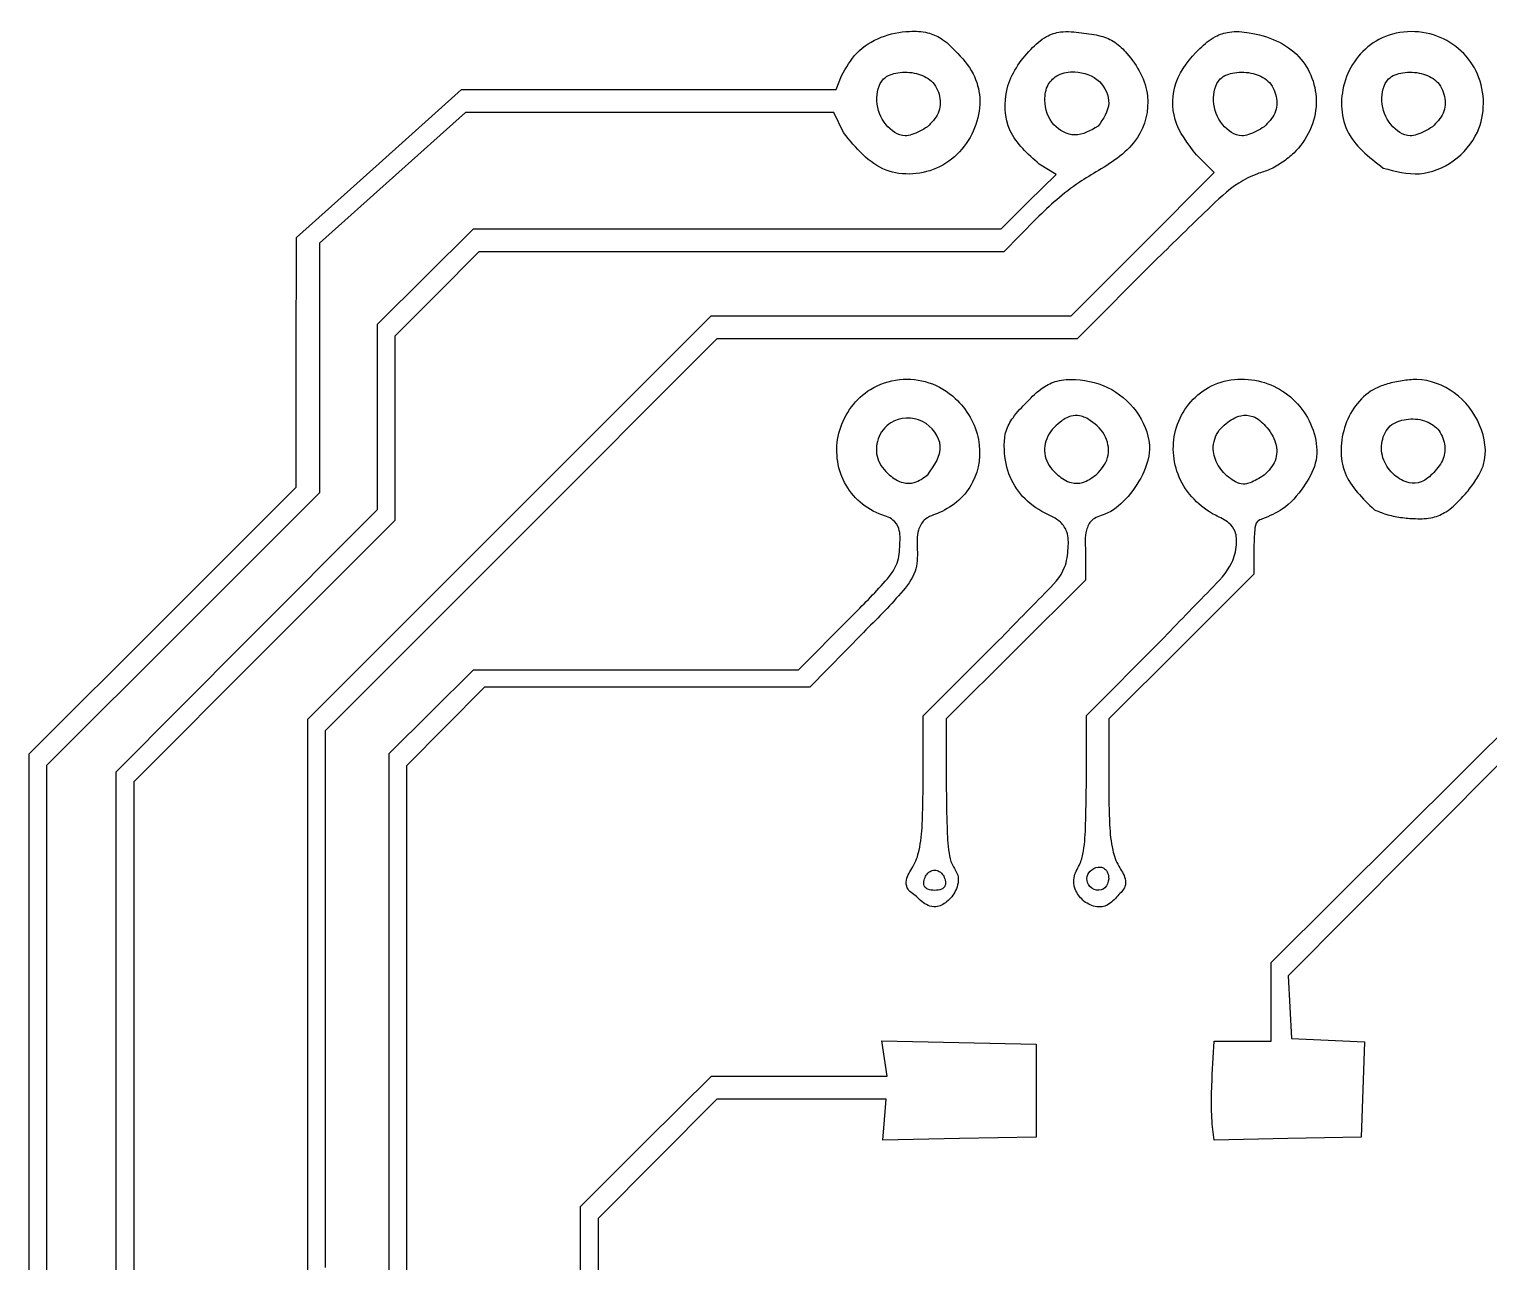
# Model space of a CAD drawing. Extents: x 2 to 350, y 4 to 373.
# Drawn here: x 173 to 261.7, y 295.1 to 370 of the extents above; entities that cross this region are included whole.
import ezdxf

# ---------------------------------------------------------------- set-up
doc = ezdxf.new("R2010")
doc.units = 0
doc.layers.get('0').update_dxf_attribs({"linetype": 'CONTINUOUS'})

msp = doc.modelspace()

# ---------------------------------------------------------------- linework, layer by layer
at = {"color": 7}
for p, q in [((222.071552, 366.315848), (222.385242, 367.140878)), ((194.280803, 361.810719), (199.299923, 366.301423)), ((199.299923, 366.301423), (210.685737, 366.308636)), ((210.685737, 366.308636), (222.071552, 366.315848)), ((199.530428, 364.904737), (195.098128, 360.935987)), ((210.726906, 364.904737), (199.530428, 364.904737)), ((221.923412, 364.904737), (210.726906, 364.904737)), ((222.503987, 363.687282), (221.923412, 364.904737)), ((227.620076, 364.042796), (227.620076, 364.042796)), ((237.989547, 364.077469), (237.989547, 364.077469)), ((248.081205, 364.042796), (248.081205, 364.042796)), ((258.311743, 364.042796), (258.311743, 364.042796)), ((245.040587, 361.266789), (243.972358, 362.335004)), ((189.261684, 357.320015), (194.280803, 361.810719)), ((233.760473, 359.500378), (235.436873, 361.151575)), ((235.436873, 361.151575), (234.407088, 361.777833)), ((240.696393, 356.912152), (245.040587, 361.266789)), ((255.310389, 361.535379), (255.310389, 361.535379)), ((195.098128, 360.935987), (190.665828, 356.967237)), ((232.084073, 357.849181), (233.760473, 359.500378)), ((234.234315, 358.466543), (232.254809, 356.43807)), ((197.102479, 354.946553), (200.020251, 357.849181)), ((200.020251, 357.849181), (216.052175, 357.849181)), ((216.052175, 357.849181), (232.084073, 357.849181)), ((189.253746, 349.732417), (189.261684, 357.320015)), ((190.665828, 356.967237), (190.66133, 349.379699)), ((236.352226, 352.557514), (240.696393, 356.912152)), ((200.340635, 356.43807), (197.791824, 353.872136)), ((216.297735, 356.43807), (200.340635, 356.43807)), ((232.254809, 356.43807), (216.297735, 356.43807)), ((241.604311, 356.056253), (236.703857, 351.146404)), ((194.18468, 352.043926), (197.102479, 354.946553)), ((197.791824, 353.872136), (195.243013, 351.306201)), ((202.212244, 340.300376), (214.473142, 352.557514)), ((214.473142, 352.557514), (225.412684, 352.557514)), ((225.412684, 352.557514), (236.352226, 352.557514)), ((194.18468, 346.409264), (194.18468, 352.043926)), ((195.243013, 351.306201), (195.243013, 345.70742)), ((214.818291, 351.146404), (202.913999, 339.238235)), ((225.761087, 351.146404), (214.818291, 351.146404)), ((236.703857, 351.146404), (225.761087, 351.146404)), ((189.245809, 342.144818), (189.253746, 349.732417)), ((190.66133, 349.379699), (190.656832, 341.792163)), ((194.18468, 340.774602), (194.18468, 346.409264)), ((195.243013, 345.70742), (195.243013, 340.108641)), ((227.63992, 342.89002), (227.63992, 342.890015)), ((237.870458, 342.89002), (237.870458, 342.890015)), ((248.081205, 342.876129), (248.081205, 342.876129)), ((258.390244, 343.032514), (258.390244, 343.032514)), ((181.131911, 334.036681), (189.245809, 342.144818)), ((190.656832, 341.792163), (182.366536, 333.507514)), ((186.24718, 332.809644), (194.18468, 340.774602)), ((254.778708, 340.762527), (254.778708, 340.762526)), ((195.243013, 340.108641), (187.305513, 332.168103)), ((189.951347, 328.043238), (202.212244, 340.300376)), ((202.913999, 339.238235), (191.00968, 327.33007)), ((237.223578, 338.281825), (237.223578, 336.495099)), ((247.454142, 338.529303), (247.454142, 336.848318)), ((237.223578, 336.495099), (232.990244, 332.272793)), ((247.454142, 336.848318), (243.044411, 332.449181)), ((173.018013, 325.928545), (181.131911, 334.036681)), ((219.775789, 331.03807), (222.855248, 334.131854)), ((182.366536, 333.507514), (174.076267, 325.222867)), ((178.30968, 324.84468), (186.24718, 332.809644)), ((223.729828, 333.313696), (220.466642, 329.982163)), ((237.272235, 328.254328), (241.834022, 332.839764)), ((187.305513, 332.168103), (179.368013, 324.227566)), ((227.345809, 328.232347), (231.755513, 332.632481)), ((232.990244, 332.272793), (228.756911, 328.050488)), ((243.044411, 332.449181), (238.63468, 328.050046)), ((197.456174, 328.489262), (200.022103, 331.03807)), ((200.022103, 331.03807), (209.898946, 331.03807)), ((209.898946, 331.03807), (219.775789, 331.03807)), ((200.69216, 329.980047), (198.320356, 327.589944)), ((210.579401, 329.981105), (200.69216, 329.980047)), ((220.466642, 329.982163), (210.579401, 329.981105)), ((194.890244, 325.940452), (197.456174, 328.489262)), ((237.272235, 323.955532), (237.272235, 328.254328)), ((256.379702, 321.082466), (264.246955, 328.921404)), ((189.951347, 295.40205), (189.951347, 328.043238)), ((198.320356, 327.589944), (195.948578, 325.199841)), ((227.345809, 324.195742), (227.345809, 328.232347)), ((228.756911, 328.050488), (228.756911, 323.744267)), ((238.63468, 328.050046), (238.63468, 324.104593)), ((264.542151, 327.510293), (257.036319, 319.974791)), ((191.00968, 327.33007), (191.00968, 294.707022)), ((173.018013, 287.726313), (173.018013, 325.928545)), ((194.890244, 294.173833), (194.890244, 325.940452)), ((174.076267, 325.222867), (174.076267, 287.373563)), ((178.30968, 287.18447), (178.30968, 324.84468)), ((195.948578, 325.199841), (195.948578, 293.450417)), ((179.368013, 324.227566), (179.368013, 286.875913)), ((248.512449, 313.243547), (256.379702, 321.082466)), ((257.036319, 319.974791), (249.530486, 312.439288)), ((228.68976, 318.249877), (228.68976, 318.249877)), ((238.63468, 318.33807), (238.63468, 318.33807)), ((226.943907, 317.260901), (226.943907, 317.260901)), ((237.135392, 316.955218), (237.135392, 316.955218)), ((248.512449, 310.851918), (248.512449, 313.243547)), ((249.530486, 312.439288), (249.638833, 310.537984)), ((248.512449, 308.460293), (248.512449, 310.851918)), ((249.638833, 310.537984), (249.747154, 308.636681)), ((224.99914, 307.412358), (224.830706, 308.48109)), ((224.830706, 308.48109), (229.527854, 308.382498)), ((229.527854, 308.382498), (234.224976, 308.283904)), ((234.224976, 308.283904), (234.224976, 305.461681)), ((244.927821, 306.43182), (245.047333, 308.460293)), ((245.047333, 308.460293), (246.779904, 308.460293)), ((246.779904, 308.460293), (248.512449, 308.460293)), ((249.747154, 308.636681), (251.966002, 308.531289)), ((251.966002, 308.531289), (254.184878, 308.4259)), ((254.184878, 308.4259), (254.082669, 305.532679)), ((225.167574, 306.343627), (224.99914, 307.412358)), ((210.506191, 302.380629), (214.480444, 306.343627)), ((214.480444, 306.343627), (219.824022, 306.343627)), ((219.824022, 306.343627), (225.167574, 306.343627)), ((234.224976, 305.461681), (234.224976, 302.63946)), ((254.082669, 305.532679), (253.980487, 302.63946)), ((214.809586, 304.932514), (211.199902, 301.310522)), ((219.955097, 304.932514), (214.809586, 304.932514)), ((225.100608, 304.932514), (219.955097, 304.932514)), ((225.002579, 303.687649), (225.100608, 304.932514)), ((224.904551, 302.44279), (225.002579, 303.687649)), ((245.033522, 302.442356), (244.920942, 303.422852)), ((229.564763, 302.541122), (224.904551, 302.44279)), ((234.224976, 302.63946), (229.564763, 302.541122)), ((249.507018, 302.540908), (245.033522, 302.442356)), ((253.980487, 302.63946), (249.507018, 302.540908)), ((206.531911, 298.417634), (210.506191, 302.380629)), ((211.199902, 301.310522), (207.590244, 297.688524)), ((206.531911, 280.060469), (206.531911, 298.417634)), ((207.590244, 297.688524), (207.590244, 279.343136)), ((189.951347, 262.76086), (189.951347, 295.40205))]:
    msp.add_line(p, q, dxfattribs=at)
for points, knots in [([(255.310389, 361.535379), (254.433822, 362.211902), (252.708034, 363.543841), (252.663898, 367.076263), (254.907854, 369.840002), (258.716349, 370.041553), (261.535099, 367.414331), (261.516897, 363.940581), (259.712136, 361.84964), (257.511495, 360.940338), (256.049554, 361.335555), (255.310389, 361.535379)], [0, 0, 0, 0, 3.169405, 6.239933, 9.427177, 12.95773, 16.350947, 19.858231, 22.142278, 24.334346, 26.576122, 26.576122, 26.576122, 26.576122]), ([(222.385242, 367.140878), (222.663999, 367.630866), (223.236379, 368.636971), (224.769092, 369.587602), (226.298485, 369.88629), (227.564515, 369.833007), (228.546336, 369.416335), (229.460866, 368.523807), (230.449514, 367.407167), (230.908991, 365.770915), (230.562192, 363.573071), (228.644525, 361.200431), (224.76901, 360.93506), (223.273146, 362.75268), (222.503987, 363.687282)], [0, 0, 0, 0, 1.670213, 3.429495, 5.193933, 6.291858, 7.18119, 8.32003, 10.095761, 11.591059, 13.24271, 16.633257, 19.893191, 23.34357, 23.34357, 23.34357, 23.34357]), ([(234.407088, 361.777833), (233.710981, 362.388818), (232.352273, 363.58138), (232.184339, 366.541772), (233.488581, 368.409556), (234.712727, 369.530824), (235.826148, 369.902791), (236.955434, 369.747484), (238.081159, 369.640403), (239.058252, 369.20816), (240.20082, 368.072648), (241.338663, 366.058407), (240.568084, 363.009306), (238.498712, 361.659486), (236.725053, 360.629306), (235.466189, 359.633977), (234.642888, 358.853743), (234.234315, 358.466543)], [0, 0, 0, 0, 2.685232, 5.241214, 8.022281, 9.266545, 10.164947, 11.435446, 12.633239, 13.554208, 14.564652, 17.438989, 20.032835, 23.125827, 24.50873, 26.223655, 27.913126, 27.913126, 27.913126, 27.913126]), ([(243.972358, 362.335004), (243.437608, 363.00952), (242.422867, 364.289482), (242.520691, 366.935492), (243.825124, 368.524338), (244.988291, 369.541843), (246.064223, 369.881383), (247.885461, 369.732669), (250.445529, 368.724014), (251.696017, 365.347862), (250.536149, 362.921982), (249.198539, 361.872763), (248.460455, 361.418774), (247.504128, 361.161374), (246.151621, 360.467281), (244.213477, 358.609438), (242.615314, 357.045565), (241.604311, 356.056253)], [0, 0, 0, 0, 2.514708, 4.771912, 7.27914, 8.474861, 9.361883, 10.570841, 13.923284, 16.94653, 20.256579, 21.139132, 22.053622, 22.826889, 24.095437, 26.565177, 30.817716, 30.817716, 30.817716, 30.817716]), ([(227.620076, 364.042796), (227.873436, 364.298697), (228.373712, 364.803988), (228.438568, 365.921026), (227.94291, 366.903403), (226.91122, 367.352044), (225.883462, 367.407967), (224.688747, 367.001478), (224.411118, 365.510736), (224.909409, 364.169106), (225.947575, 363.388571), (226.704353, 363.570825), (227.160121, 363.755651), (227.464629, 363.945752), (227.620076, 364.042796)], [0, 0, 0, 0, 1.048074, 2.069488, 3.125206, 4.145157, 5.264982, 6.216569, 7.610956, 9.157217, 10.506566, 10.909424, 11.435161, 11.98342, 11.98342, 11.98342, 11.98342]), ([(237.989547, 364.077469), (238.299875, 364.525831), (238.90047, 365.393569), (238.154067, 367.015087), (236.764665, 367.465176), (235.581195, 367.299124), (234.840721, 366.611655), (234.664141, 365.442398), (235.080971, 364.088379), (236.62799, 363.287903), (237.524159, 363.807591), (237.989547, 364.077469)], [0, 0, 0, 0, 1.534729, 2.970236, 4.577954, 5.596759, 6.431854, 7.403512, 8.991088, 10.398235, 11.918422, 11.918422, 11.918422, 11.918422]), ([(248.081205, 364.042796), (248.334559, 364.298698), (248.834826, 364.803993), (248.899692, 365.921023), (248.404037, 366.903412), (247.372332, 367.35204), (246.344568, 367.407968), (245.149849, 367.00148), (244.872226, 365.510731), (245.370533, 364.169109), (246.408697, 363.388568), (247.165469, 363.570827), (247.621235, 363.755654), (247.925751, 363.945753), (248.081205, 364.042796)], [0, 0, 0, 0, 1.048067, 2.069482, 3.125197, 4.145165, 5.264996, 6.216584, 7.610969, 9.157235, 10.506589, 10.909431, 11.435167, 11.983441, 11.983441, 11.983441, 11.983441]), ([(258.311743, 364.042796), (258.565103, 364.298697), (259.065378, 364.803988), (259.130235, 365.921026), (258.634577, 366.903403), (257.602887, 367.352044), (256.575128, 367.407967), (255.380414, 367.001478), (255.102784, 365.510736), (255.601076, 364.169106), (256.639242, 363.388571), (257.396019, 363.570825), (257.851787, 363.755651), (258.156296, 363.945752), (258.311743, 364.042796)], [0, 0, 0, 0, 1.048074, 2.069488, 3.125206, 4.145157, 5.264982, 6.216569, 7.610956, 9.157217, 10.506566, 10.909424, 11.435161, 11.98342, 11.98342, 11.98342, 11.98342]), ([(222.855248, 334.131854), (223.546808, 334.828583), (224.588098, 335.877655), (225.863584, 337.362613), (225.930573, 338.595135), (225.986928, 339.525624), (225.495708, 340.288164), (223.952624, 340.651386), (222.134117, 342.443963), (221.918084, 345.731767), (223.666827, 348.072475), (225.874577, 348.805905), (227.768952, 348.612456), (229.677176, 347.447499), (231.01053, 345.183867), (230.633803, 342.250848), (228.931248, 340.712362), (227.431893, 340.298252), (226.921881, 339.381748), (227.025148, 338.299177), (226.980211, 336.890595), (225.633448, 335.21817), (224.497278, 334.081491), (223.729828, 333.313696)], [0, 0, 0, 0, 2.981335, 4.489028, 5.620188, 6.597981, 7.223454, 8.148072, 11.161791, 14.167845, 17.266353, 19.137779, 20.933036, 22.801104, 25.668062, 28.290787, 31.017942, 32.048751, 32.753214, 33.943146, 35.265806, 36.846759, 40.137353, 40.137353, 40.137353, 40.137353]), ([(231.755513, 332.632481), (232.738274, 333.639704), (234.175007, 335.112197), (236.008005, 336.960076), (236.178454, 338.36316), (236.200108, 339.348887), (235.653797, 340.160256), (234.551253, 340.609456), (233.339186, 341.471578), (232.446833, 342.949872), (232.239669, 344.37148), (232.332847, 345.567428), (232.846382, 346.490325), (233.667948, 347.318216), (234.495286, 348.168429), (235.535813, 348.667823), (237.004322, 348.730544), (238.902664, 348.24266), (240.585473, 346.642108), (241.323465, 344.613948), (240.716404, 342.783583), (239.768062, 341.420791), (238.660084, 340.49795), (237.56445, 340.261018), (237.156875, 339.33461), (237.19735, 338.69579), (237.223578, 338.281825)], [0, 0, 0, 0, 4.28228, 6.260415, 7.451343, 8.429513, 9.138184, 10.224581, 11.924065, 13.529659, 15.248446, 16.161845, 17.072705, 18.339022, 19.662422, 20.604084, 21.717349, 24.008015, 26.273048, 28.459136, 30.041322, 31.849327, 33.407991, 34.289462, 34.963703, 36.205008, 36.205008, 36.205008, 36.205008]), ([(241.834022, 332.839764), (242.81724, 333.858728), (244.280621, 335.375311), (246.087816, 337.199037), (246.434649, 338.519706), (246.398749, 339.402959), (245.904508, 340.087965), (244.395022, 340.679954), (242.574674, 342.535358), (242.375171, 345.910217), (244.512195, 348.628469), (248.013407, 348.931682), (250.794896, 346.969161), (251.61054, 344.022575), (250.458533, 342.055627), (249.3789, 340.800723), (248.309757, 340.332558), (247.557196, 340.057545), (247.479274, 339.34219), (247.463942, 338.846274), (247.454142, 338.529303)], [0, 0, 0, 0, 4.284396, 6.376713, 7.481363, 8.296813, 8.938808, 9.883017, 13.080969, 16.115223, 19.225006, 22.456471, 25.616047, 28.817817, 30.430074, 32.289953, 33.639219, 33.982428, 34.540606, 35.529324, 35.529324, 35.529324, 35.529324]), ([(254.778708, 340.762526), (254.059687, 341.452279), (252.61036, 342.842607), (252.716488, 346.020499), (254.168042, 347.939899), (255.616625, 348.442925), (256.455663, 348.614912), (257.86306, 348.774121), (259.808291, 348.031404), (261.345308, 346.043307), (261.684832, 344.022207), (261.107977, 342.795433), (260.624567, 342.088251), (259.963346, 341.33749), (259.243373, 340.646272), (258.286093, 340.226523), (257.324964, 340.204979), (256.369539, 340.287488), (255.521705, 340.453026), (255.008589, 340.666768), (254.778708, 340.762526)], [0, 0, 0, 0, 2.870664, 5.786377, 8.656466, 9.427017, 10.34507, 11.227311, 13.652881, 16.141423, 18.557334, 19.250455, 20.164969, 21.120704, 22.252948, 23.12754, 24.184143, 25.092886, 26.011701, 26.757433, 26.757433, 26.757433, 26.757433]), ([(227.63992, 342.890015), (228.032758, 343.456281), (228.811135, 344.578292), (227.43277, 346.480621), (225.446438, 346.373523), (224.501706, 345.132193), (224.449737, 343.810134), (225.197336, 342.895771), (226.017333, 342.363831), (226.927488, 342.363422), (227.377437, 342.696004), (227.63992, 342.89002)], [0, 0, 0, 0, 1.887517, 3.739961, 5.668236, 6.915338, 8.108842, 9.339607, 10.279104, 10.960562, 11.914717, 11.914717, 11.914717, 11.914717]), ([(237.870458, 342.890015), (238.16058, 343.213945), (238.741423, 343.862475), (238.550315, 345.294632), (237.726124, 346.093163), (236.945722, 346.524172), (236.244384, 346.488114), (235.510235, 346.008882), (234.736719, 345.185419), (234.665087, 343.811454), (235.425303, 342.900267), (236.24763, 342.363543), (237.15812, 342.363513), (237.60801, 342.696038), (237.870458, 342.89002)], [0, 0, 0, 0, 1.252639, 2.507866, 3.853333, 4.586261, 5.10996, 5.866792, 7.161351, 8.36142, 9.606619, 10.546131, 11.227589, 12.181729, 12.181729, 12.181729, 12.181729]), ([(248.081205, 342.876129), (248.347537, 343.14315), (248.875539, 343.672519), (248.868128, 344.910811), (248.250428, 345.816889), (247.505108, 346.497635), (246.542415, 346.55181), (245.862876, 346.110815), (245.311902, 345.619162), (245.045113, 345.060128), (244.922285, 344.307924), (245.240654, 343.395882), (245.93436, 342.648608), (246.711108, 342.243355), (247.274042, 342.411228), (247.658555, 342.601842), (247.934263, 342.780768), (248.081205, 342.876129)], [0, 0, 0, 0, 1.093248, 2.167365, 3.371213, 4.332331, 5.066127, 6.074467, 6.671512, 7.265863, 7.890777, 8.919985, 10.007762, 10.968166, 11.272518, 11.732377, 12.257146, 12.257146, 12.257146, 12.257146]), ([(258.390244, 343.032514), (258.616833, 343.296624), (259.039828, 343.789662), (259.115415, 344.805232), (258.709864, 345.715388), (257.792325, 346.279115), (256.733489, 346.32373), (255.650193, 345.969108), (255.140197, 344.908119), (255.244124, 343.75402), (255.923376, 342.848179), (256.774478, 342.341336), (257.740221, 342.38449), (258.155026, 342.798019), (258.390244, 343.032514)], [0, 0, 0, 0, 1.018581, 1.901481, 2.893326, 3.860724, 4.95835, 6.009828, 7.060703, 8.208349, 9.327232, 10.335571, 11.069367, 12.030484, 12.030484, 12.030484, 12.030484]), ([(226.943907, 317.260901), (226.71867, 317.408818), (226.352985, 317.648969), (226.275129, 318.421745), (226.817389, 319.086022), (227.192455, 320.220554), (227.336976, 321.964951), (227.342437, 323.344257), (227.345809, 324.195742)], [0, 0, 0, 0, 0.762082, 1.23729, 2.127449, 3.208148, 4.7929, 7.349435, 7.349435, 7.349435, 7.349435]), ([(237.135392, 316.955218), (236.94517, 317.156156), (236.544496, 317.579401), (236.435529, 318.52571), (236.934604, 319.23499), (237.170582, 320.303428), (237.242036, 321.872016), (237.261079, 323.185885), (237.272235, 323.955532)], [0, 0, 0, 0, 0.818389, 1.723815, 2.572617, 3.338221, 4.971145, 7.280445, 7.280445, 7.280445, 7.280445]), ([(238.63468, 324.104593), (238.639241, 323.276283), (238.646645, 321.931733), (238.782568, 320.232757), (239.1637, 319.134287), (239.664257, 318.488931), (239.664988, 317.755693), (239.128237, 317.274162), (238.654456, 316.697624), (237.818187, 316.552612), (237.383526, 316.808907), (237.135392, 316.955218)], [0, 0, 0, 0, 2.487174, 4.037291, 5.084552, 5.935597, 6.418456, 7.113899, 7.983974, 8.615217, 9.454952, 9.454952, 9.454952, 9.454952]), ([(228.756911, 323.744267), (228.767493, 322.993309), (228.785601, 321.708265), (228.856752, 320.193885), (229.060071, 319.181755), (229.599227, 318.528597), (229.388006, 317.591433), (228.858138, 316.939529), (228.216084, 316.568591), (227.493368, 316.71792), (227.160709, 317.046656), (226.943907, 317.260901)], [0, 0, 0, 0, 2.252198, 3.853975, 4.55369, 5.309803, 6.248521, 7.115734, 7.838372, 8.316679, 9.211726, 9.211726, 9.211726, 9.211726]), ([(228.68976, 318.249877), (228.654352, 318.358188), (228.585468, 318.568901), (228.35037, 318.796612), (228.051587, 318.900784), (227.751342, 318.797097), (227.521172, 318.566668), (227.395557, 318.254043), (227.365683, 317.897899), (227.66102, 317.633944), (228.051774, 317.63188), (228.440251, 317.633212), (228.740634, 317.899939), (228.707802, 318.125773), (228.68976, 318.249877)], [0, 0, 0, 0, 0.337466, 0.656516, 0.947085, 1.237642, 1.556691, 1.894152, 2.246877, 2.536001, 2.961012, 3.38603, 3.675164, 4.027889, 4.027889, 4.027889, 4.027889]), ([(238.63468, 318.33807), (238.621809, 318.458923), (238.597834, 318.68403), (238.412727, 318.96552), (238.033288, 319.098424), (237.581003, 318.93188), (237.248689, 318.48872), (237.355197, 317.916491), (237.843792, 317.54884), (238.50269, 317.730815), (238.588853, 318.127228), (238.63468, 318.33807)], [0, 0, 0, 0, 0.362154, 0.674566, 0.948277, 1.505202, 1.994466, 2.487961, 3.088734, 3.618344, 4.220077, 4.220077, 4.220077, 4.220077]), ([(244.920942, 303.422852), (244.904847, 303.680048), (244.86624, 304.296962), (244.877585, 305.301374), (244.910701, 306.046572), (244.927821, 306.43182)], [0, 0, 0, 0, 0.772911, 1.853914, 3.010892, 3.010892, 3.010892, 3.010892])]:
    msp.add_open_spline(points, degree=3, knots=knots, dxfattribs=at)

doc.saveas('drawing.dxf')
